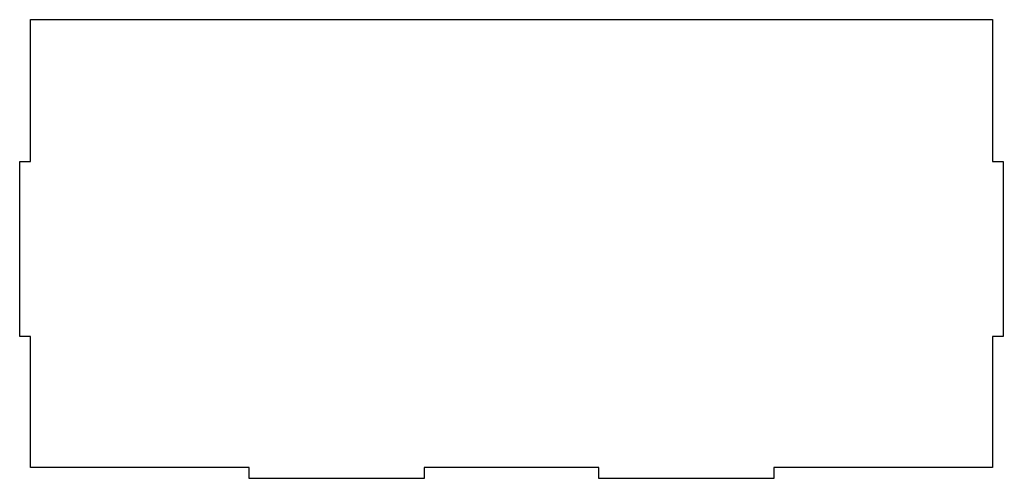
# Model space of a CAD drawing. Header units: millimetres. Extents: x 0 to 286, y 0 to 133.
import ezdxf

# ---------------------------------------------------------------- set-up
doc = ezdxf.new("R2010")
doc.units = ezdxf.units.MM
doc.layers.get('0').update_dxf_attribs({"linetype": 'CONTINUOUS'})

msp = doc.modelspace()

# ---------------------------------------------------------------- linework, layer by layer
msp.add_lwpolyline([(168.275, 3.175), (117.475, 3.175), (117.475, 0), (66.675, 0), (66.675, 3.175), (3.175, 3.175), (3.175, 41.275), (0, 41.275), (0, 92.075), (3.175, 92.075), (3.175, 133.35), (282.575, 133.35), (282.575, 92.075), (285.75, 92.075), (285.75, 41.275), (282.575, 41.275), (282.575, 3.175), (219.075, 3.175), (219.075, 0), (168.275, 0)], close=True)

doc.saveas('drawing.dxf')
